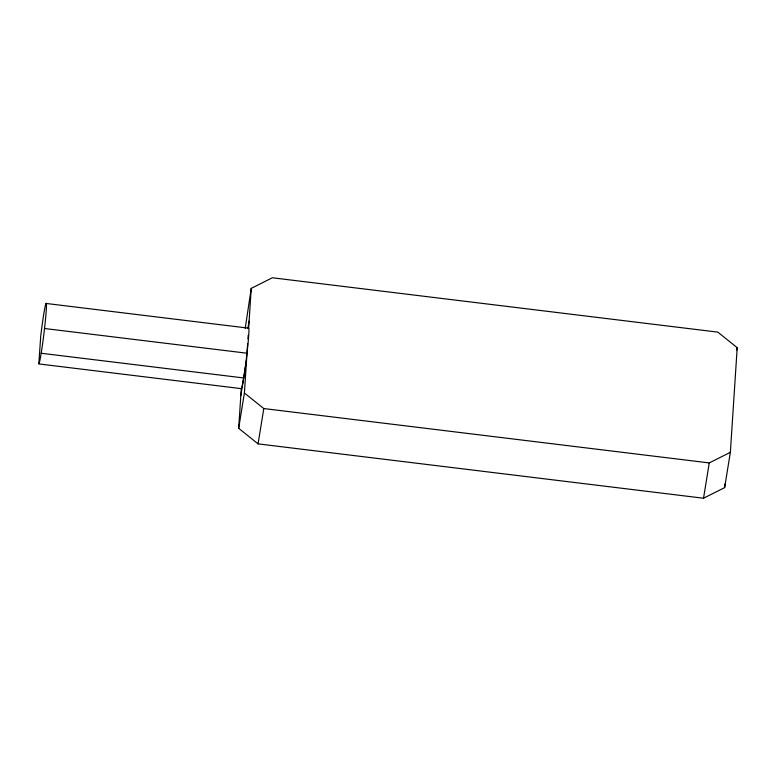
<?xml version="1.0" encoding="UTF-8"?>
<svg xmlns="http://www.w3.org/2000/svg" width="776" height="776" viewBox="0 0 776 776"><rect width="100%" height="100%" fill="white"/><g stroke="black" fill="none" stroke-linecap="round" stroke-linejoin="round"><path stroke-width="1.16" d="M38.8 363.808L40.721 336.192A30.633 1.436 -83 0 1 46.046 303.338L46.376 303.707A30.633 1.436 -83 0 1 45.095 323.33L44.232 331.08A30.633 1.436 -83 0 1 38.907 363.934L241.394 388.65A30.633 1.436 -83 0 0 246.71 355.796L247.573 348.036A30.633 1.436 -83 0 0 248.863 328.423L248.533 328.044M245.216 328.355L251.24 288.381L272.347 277.769L717.81 332.128L737.2 347.687L730.361 452.311L724.638 487.619L703.531 498.231L258.069 443.872L238.678 428.313L241.278 388.524M238.678 428.313L244.401 393.005L247.622 343.671M247.942 338.899L248.174 335.329M251.24 288.381L248.64 328.17L46.153 303.464M724.638 487.619L724.871 484.02M247.961 328.132L249.106 321.07M240.822 395.624L246.535 360.306M258.069 443.872L263.791 408.554L244.401 393.005M703.531 498.231L709.254 462.923L730.361 452.311M736.822 350.034L737.2 347.687M44.523 328.5L247.001 353.216M41.196 353.255L243.674 377.96M263.791 408.554L709.254 462.923"/></g></svg>
